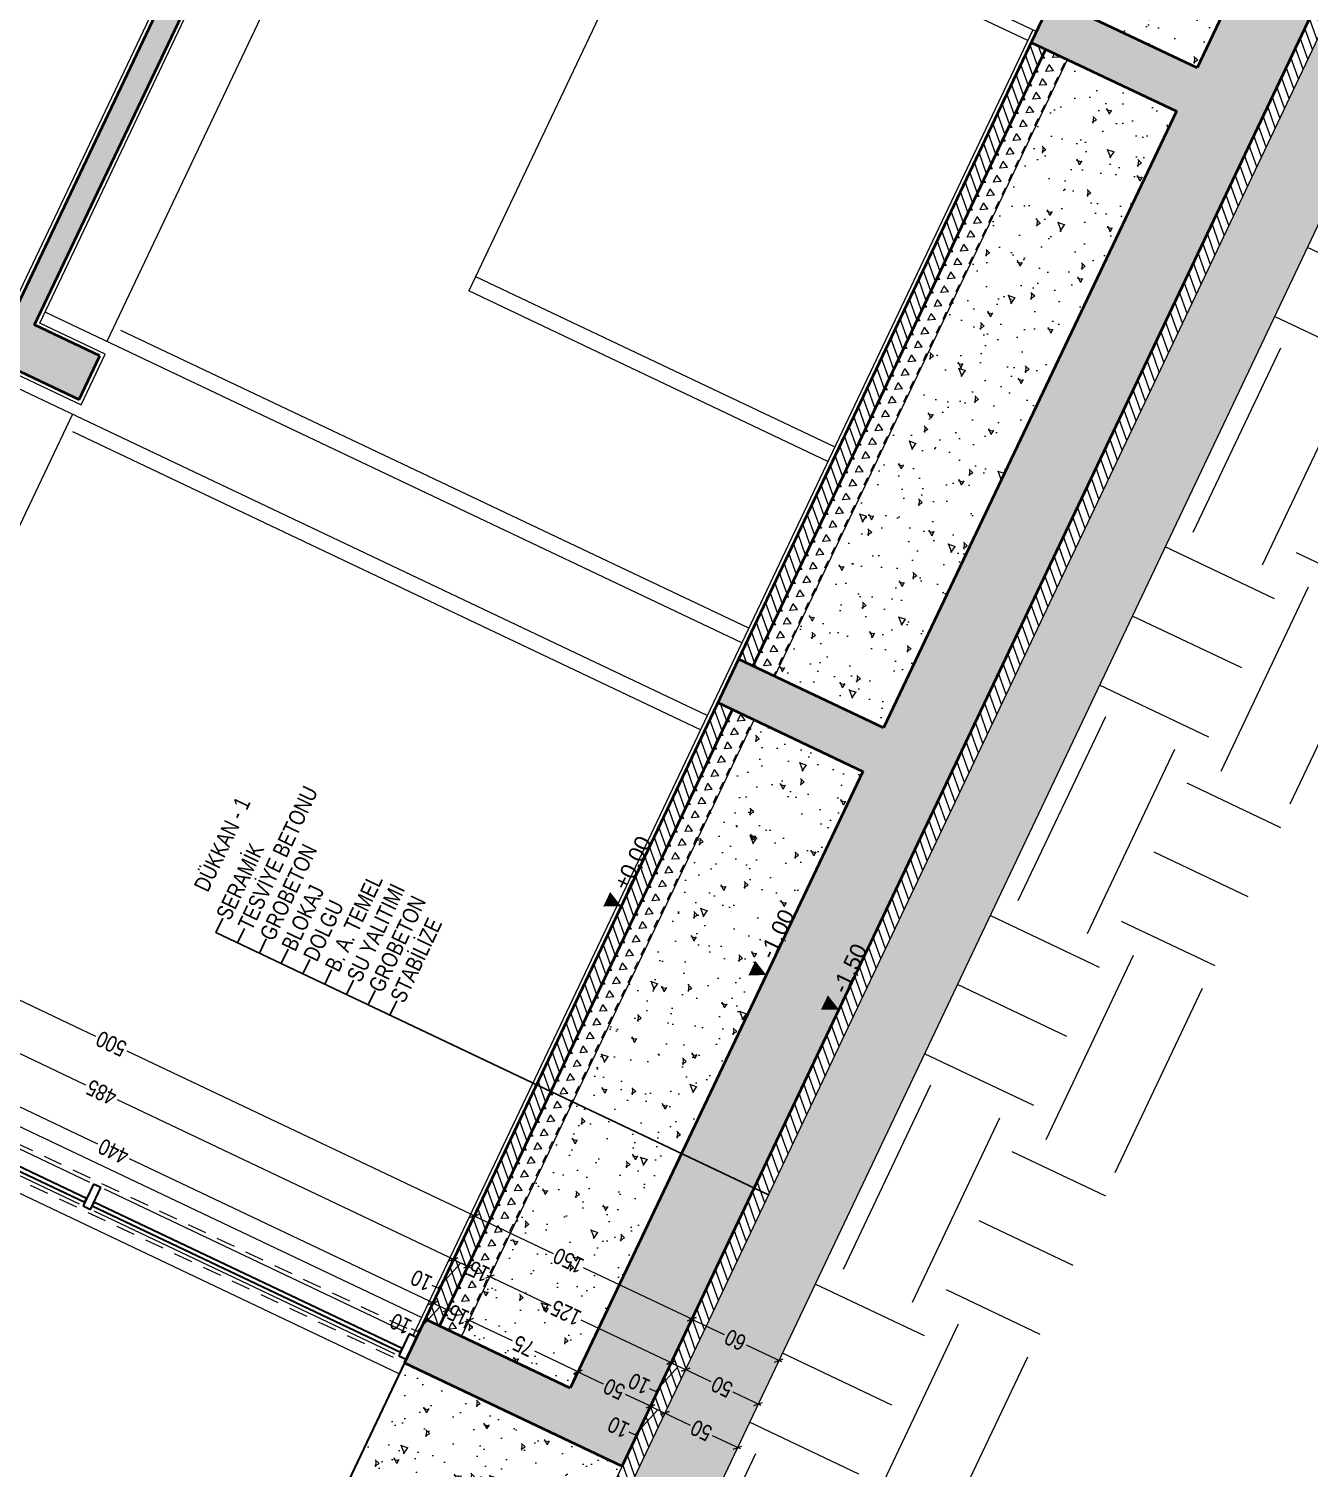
# Model space of a CAD drawing. Extents: x 190767 to 199252, y -247561 to -244711.
# Drawn here: x 192191.2 to 192456.8, y -246946.8 to -246648.1 of the extents above; entities that cross this region are included whole.
import ezdxf
from ezdxf.enums import TextEntityAlignment as Align

# ---------------------------------------------------------------- set-up
doc = ezdxf.new("R2010")
doc.units = 0
doc.header["$MEASUREMENT"] = 0
doc.linetypes.add('DUZ', pattern=[500, 500])
doc.linetypes.add('Overhead', pattern=[19.84375, 11.90625, -7.9375])
doc.layers.get('0').update_dxf_attribs({"linetype": 'CONTINUOUS'})
doc.layers.get('Defpoints').update_dxf_attribs({"linetype": 'CONTINUOUS'})
for name, color, linetype, lineweight in [('ARAZİ', 252, 'CONTINUOUS', 30), ('BETONARME', 246, 'CONTINUOUS', 40), ('CAMEKAN', 232, 'CONTINUOUS', 20), ('CAMEKAN-KESİM', 232, 'CONTINUOUS', 30), ('KAPLAMA', 205, 'CONTINUOUS', 13), ('SIVA', 7, 'DUZ', 20), ('SIVA-KESİK', 6, 'Overhead', 5), ('TARAMA', 4, 'CONTINUOUS', 9), ('ÖLÇÜ - İÇ', 144, 'CONTINUOUS', 9)]:
    doc.layers.add(name, color=color, linetype=linetype, lineweight=lineweight)
for name, color, linetype in [('KOT', 1, 'CONTINUOUS'), ('MKDU0', 50, 'CONTINUOUS'), ('YAZI', 7, 'CONTINUOUS')]:
    doc.layers.add(name, color=color, linetype=linetype)
doc.styles.get("Standard").update_dxf_attribs({"font": 'arial.ttf'})
doc.styles.add('YAZI DAR-08', font='arial.ttf', dxfattribs={"width": 0.8})
doc.dimstyles.new('1-50 İÇ ÖLÇÜ', dxfattribs={"dimscale": 0, "dimtxt": 10, "dimasz": 4, "dimexe": 2, "dimexo": 0, "dimgap": 2, "dimtad": 0, "dimdec": 0, "dimtxsty": 'YAZI DAR-08', "dimblk": 'OBLIQUE', "dimcen": 0, "dimdle": 2, "dimclrd": 256, "dimclre": 256, "dimclrt": 256, "dimadec": 0, "dimazin": 0, "dimtfac": 1, "dimtdec": 0, "dimtmove": 1, "dimatfit": 3, "dimldrblk": 'OBLIQUE', "dimfxl": 0, "dimlwd": -1, "dimlwe": -1, "dimarcsym": 0})
pattern_1 = [(60, (-19153.829, -4233.98), (-4.7625, 8.248892), [4.7625, -4.7625]), (120, (-19153.829, -4233.98), (-9.525, 5e-09), [4.7625, -4.7625]), (0, (-19156.21, -4229.855), (4.7625, 8.248892), [4.7625, -4.7625])]
pattern_2 = [(45, (-32490.8064, -4233.98), (-3.36759605, 3.36759605), [])]
pattern_3 = [(50, (-19153.83, -4213.98), (36.436934, -3.187817), [3.81, -41.91]), (355, (-19153.83, -4213.98), (-7.048684, 38.21137), [3.048, -33.52812]), (100.45144, (-19150.792, -4214.245), (29.38825, 35.02355), [3.238, -35.61805]), (46.1842, (-19153.83, -4203.82), (54.21581, -8.40847), [5.715, -62.865]), (96.63556, (-19149.31, -4204.52), (47.48083, 49.48522), [4.857, -53.42712]), (351.18415, (-19153.83, -4203.82), (47.48083, 49.48522), [4.572, -50.29195]), (21, (-19148.75, -4206.36), (30.32288, -20.45304), [3.81, -41.91]), (326, (-19148.75, -4206.36), (12.360406, 36.83759), [3.048, -33.528]), (71.45144, (-19146.222, -4208.064), (42.683284, 16.384554), [3.238, -35.61799]), (37.5, (-19153.829, -4213.98), (0.617721, 16.911008), [0, -33.1216, 0, -34.036, 0, -33.655]), (7.5, (-19153.829, -4213.98), (13.363933, 20.036115), [0, -19.4056, 0, -32.3596, 0, -12.827]), (327.5, (-19165.157, -4213.98), (27.118119, -1.145749), [0, -12.7, 0, -39.624, 0, -52.578]), (317.5, (-19170.237, -4213.98), (29.625836, 5.085298), [0, -16.51, 0, -26.3144, 0, -37.338])]

# ---------------------------------------------------------------- blocks, each defined once
blk = doc.blocks.new('fm-kot')
at = {"linetype": 'Continuous'}
blk.add_line((0, 0), (50, 0), dxfattribs=at)
blk.add_lwpolyline([(0, 0, 0, 10, 0), (0, 10, 10, 10, 0)], format="xyseb", dxfattribs=at)
blk.add_attdef('ENTERTEXT:', (10, 1), '', height=10)
blk = doc.blocks.new('_OBLIQUE')
at = {"linetype": 'ByBlock'}
for p, q in [((-0.5, -0.5), (0.5, 0.5)), ((0, 0), (0, 0))]:
    blk.add_line(p, q, dxfattribs=at)
blk = doc.blocks.new('*D48')
at = {"layer": 'Defpoints', "color": 0, "transparency": 16777216}
for p in [(522.6, 913.74), (522.6, 473.74), (522.6, 473.74)]:
    blk.add_point(p, dxfattribs=at)
at = {"layer": 'ÖLÇÜ - İÇ', "transparency": 16777216}
for p, q in [((522.6, 915.74), (522.6, 704.73)), ((522.6, 913.74), (524.6, 913.74)), ((522.6, 471.74), (522.6, 682.76)), ((522.6, 473.74), (520.6, 473.74))]:
    blk.add_line(p, q, dxfattribs=at)
at = {"layer": 'ÖLÇÜ - İÇ', "transparency": 16777216, "xscale": 4, "yscale": 4, "zscale": 4}
for p, rotation in [((522.6, 913.74), 90), ((522.6, 473.74), 270)]:
    blk.add_blockref('_OBLIQUE', p, dxfattribs=dict(at, rotation=rotation))
at = {"layer": 'ÖLÇÜ - İÇ', "transparency": 16777216, "insert": (522.6, 693.74), "char_height": 10, "attachment_point": 5, "rotation": 90, "style": 'YAZI DAR-08'}
blk.add_mtext('440', dxfattribs=at)
blk = doc.blocks.new('*D49')
at = {"layer": 'Defpoints', "color": 0, "transparency": 16777216}
for p in [(522.6, 473.74), (522.6, 463.74), (522.6, 463.74)]:
    blk.add_point(p, dxfattribs=at)
at = {"layer": 'ÖLÇÜ - İÇ', "transparency": 16777216}
for p, q in [((502.28, 474.84), (502.28, 478.84)), ((522.6, 475.74), (522.6, 461.74)), ((522.6, 468.74), (502.28, 474.84)), ((522.6, 473.74), (520.6, 473.74)), ((522.6, 463.74), (520.6, 463.74))]:
    blk.add_line(p, q, dxfattribs=at)
at = {"layer": 'ÖLÇÜ - İÇ', "transparency": 16777216, "xscale": 4, "yscale": 4, "zscale": 4}
for p, rotation in [((522.6, 473.74), 90), ((522.6, 463.74), 270)]:
    blk.add_blockref('_OBLIQUE', p, dxfattribs=dict(at, rotation=rotation))
at = {"layer": 'ÖLÇÜ - İÇ', "transparency": 16777216, "insert": (502.28, 486.18), "char_height": 10, "attachment_point": 5, "rotation": 90, "style": 'YAZI DAR-08'}
blk.add_mtext('10', dxfattribs=at)
blk = doc.blocks.new('*D50')
at = {"layer": 'Defpoints', "color": 0, "transparency": 16777216}
for p in [(522.6, 463.74), (522.6, 448.74), (522.6, 448.74)]:
    blk.add_point(p, dxfattribs=at)
at = {"layer": 'ÖLÇÜ - İÇ', "transparency": 16777216}
for p, q in [((522.6, 463.74), (522.6, 467.74)), ((522.6, 463.74), (520.6, 463.74)), ((522.6, 463.74), (522.6, 463.63)), ((522.6, 448.74), (520.6, 448.74)), ((522.6, 448.74), (522.6, 448.86)), ((522.6, 448.74), (522.6, 444.74))]:
    blk.add_line(p, q, dxfattribs=at)
at = {"layer": 'ÖLÇÜ - İÇ', "transparency": 16777216, "xscale": 4, "yscale": 4, "zscale": 4}
for p, rotation in [((522.6, 463.74), 270), ((522.6, 448.74), 90)]:
    blk.add_blockref('_OBLIQUE', p, dxfattribs=dict(at, rotation=rotation))
at = {"layer": 'ÖLÇÜ - İÇ', "transparency": 16777216, "insert": (522.6, 456.24), "char_height": 10, "attachment_point": 5, "rotation": 90, "style": 'YAZI DAR-08'}
blk.add_mtext('15', dxfattribs=at)
blk = doc.blocks.new('*D51')
at = {"layer": 'Defpoints', "color": 0, "transparency": 16777216}
for p in [(522.6, 448.74), (522.6, 373.74), (522.6, 373.74)]:
    blk.add_point(p, dxfattribs=at)
at = {"layer": 'ÖLÇÜ - İÇ', "transparency": 16777216}
for p, q in [((522.6, 448.74), (520.6, 448.74)), ((522.6, 450.74), (522.6, 418.97)), ((522.6, 371.74), (522.6, 403.52)), ((522.6, 373.74), (520.6, 373.74))]:
    blk.add_line(p, q, dxfattribs=at)
at = {"layer": 'ÖLÇÜ - İÇ', "transparency": 16777216, "xscale": 4, "yscale": 4, "zscale": 4}
for p, rotation in [((522.6, 448.74), 90), ((522.6, 373.74), 270)]:
    blk.add_blockref('_OBLIQUE', p, dxfattribs=dict(at, rotation=rotation))
at = {"layer": 'ÖLÇÜ - İÇ', "transparency": 16777216, "insert": (522.6, 411.24), "char_height": 10, "attachment_point": 5, "rotation": 90, "style": 'YAZI DAR-08'}
blk.add_mtext('75', dxfattribs=at)
blk = doc.blocks.new('*D52')
at = {"layer": 'Defpoints', "color": 0, "transparency": 16777216}
for p in [(522.6, 373.74), (522.6, 323.74), (522.6, 323.74)]:
    blk.add_point(p, dxfattribs=at)
at = {"layer": 'ÖLÇÜ - İÇ', "transparency": 16777216}
for p, q in [((522.6, 373.74), (520.6, 373.74)), ((522.6, 375.74), (522.6, 356.46)), ((522.6, 321.74), (522.6, 341.03)), ((522.6, 323.74), (520.6, 323.74))]:
    blk.add_line(p, q, dxfattribs=at)
at = {"layer": 'ÖLÇÜ - İÇ', "transparency": 16777216, "xscale": 4, "yscale": 4, "zscale": 4}
for p, rotation in [((522.6, 373.74), 90), ((522.6, 323.74), 270)]:
    blk.add_blockref('_OBLIQUE', p, dxfattribs=dict(at, rotation=rotation))
at = {"layer": 'ÖLÇÜ - İÇ', "transparency": 16777216, "insert": (522.6, 348.74), "char_height": 10, "attachment_point": 5, "rotation": 90, "style": 'YAZI DAR-08'}
blk.add_mtext('50', dxfattribs=at)
blk = doc.blocks.new('*D53')
at = {"layer": 'Defpoints', "color": 0, "transparency": 16777216}
for p in [(522.6, 323.74), (522.6, 313.74), (522.6, 313.74)]:
    blk.add_point(p, dxfattribs=at)
at = {"layer": 'ÖLÇÜ - İÇ', "transparency": 16777216}
for p, q in [((502.28, 324.84), (502.28, 328.84)), ((522.6, 318.74), (502.28, 324.84)), ((522.6, 323.74), (520.6, 323.74)), ((522.6, 325.74), (522.6, 311.74)), ((522.6, 313.74), (520.6, 313.74))]:
    blk.add_line(p, q, dxfattribs=at)
at = {"layer": 'ÖLÇÜ - İÇ', "transparency": 16777216, "xscale": 4, "yscale": 4, "zscale": 4}
for p, rotation in [((522.6, 323.74), 90), ((522.6, 313.74), 270)]:
    blk.add_blockref('_OBLIQUE', p, dxfattribs=dict(at, rotation=rotation))
at = {"layer": 'ÖLÇÜ - İÇ', "transparency": 16777216, "insert": (502.28, 336.18), "char_height": 10, "attachment_point": 5, "rotation": 90, "style": 'YAZI DAR-08'}
blk.add_mtext('10', dxfattribs=at)
blk = doc.blocks.new('*D54')
at = {"layer": 'Defpoints', "color": 0, "transparency": 16777216}
for p in [(522.6, 313.74), (522.6, 263.74), (522.6, 263.74)]:
    blk.add_point(p, dxfattribs=at)
at = {"layer": 'ÖLÇÜ - İÇ', "transparency": 16777216}
for p, q in [((522.6, 313.74), (520.6, 313.74)), ((522.6, 315.74), (522.6, 296.46)), ((522.6, 261.74), (522.6, 281.03)), ((522.6, 263.74), (520.6, 263.74))]:
    blk.add_line(p, q, dxfattribs=at)
at = {"layer": 'ÖLÇÜ - İÇ', "transparency": 16777216, "xscale": 4, "yscale": 4, "zscale": 4}
for p, rotation in [((522.6, 313.74), 90), ((522.6, 263.74), 270)]:
    blk.add_blockref('_OBLIQUE', p, dxfattribs=dict(at, rotation=rotation))
at = {"layer": 'ÖLÇÜ - İÇ', "transparency": 16777216, "insert": (522.6, 288.74), "char_height": 10, "attachment_point": 5, "rotation": 90, "style": 'YAZI DAR-08'}
blk.add_mtext('50', dxfattribs=at)
blk = doc.blocks.new('*D59')
at = {"layer": 'Defpoints', "color": 0, "transparency": 16777216}
for p in [(552.6, 958.74), (552.6, 473.74), (552.6, 473.74)]:
    blk.add_point(p, dxfattribs=at)
at = {"layer": 'ÖLÇÜ - İÇ', "transparency": 16777216}
for p, q in [((552.6, 960.74), (552.6, 727.27)), ((552.6, 958.74), (554.6, 958.74)), ((552.6, 471.74), (552.6, 705.22)), ((552.6, 473.74), (550.6, 473.74))]:
    blk.add_line(p, q, dxfattribs=at)
at = {"layer": 'ÖLÇÜ - İÇ', "transparency": 16777216, "xscale": 4, "yscale": 4, "zscale": 4}
for p, rotation in [((552.6, 958.74), 90), ((552.6, 473.74), 270)]:
    blk.add_blockref('_OBLIQUE', p, dxfattribs=dict(at, rotation=rotation))
at = {"layer": 'ÖLÇÜ - İÇ', "transparency": 16777216, "insert": (552.6, 716.24), "char_height": 10, "attachment_point": 5, "rotation": 90, "style": 'YAZI DAR-08'}
blk.add_mtext('485', dxfattribs=at)
blk = doc.blocks.new('*D60')
at = {"layer": 'Defpoints', "color": 0, "transparency": 16777216}
for p in [(552.6, 473.74), (552.6, 463.74), (552.6, 463.74)]:
    blk.add_point(p, dxfattribs=at)
at = {"layer": 'ÖLÇÜ - İÇ', "transparency": 16777216}
for p, q in [((532.28, 474.84), (532.28, 478.84)), ((552.6, 475.74), (552.6, 461.74)), ((552.6, 468.74), (532.28, 474.84)), ((552.6, 473.74), (550.6, 473.74)), ((552.6, 463.74), (550.6, 463.74))]:
    blk.add_line(p, q, dxfattribs=at)
at = {"layer": 'ÖLÇÜ - İÇ', "transparency": 16777216, "xscale": 4, "yscale": 4, "zscale": 4}
for p, rotation in [((552.6, 473.74), 90), ((552.6, 463.74), 270)]:
    blk.add_blockref('_OBLIQUE', p, dxfattribs=dict(at, rotation=rotation))
at = {"layer": 'ÖLÇÜ - İÇ', "transparency": 16777216, "insert": (532.28, 486.18), "char_height": 10, "attachment_point": 5, "rotation": 90, "style": 'YAZI DAR-08'}
blk.add_mtext('10', dxfattribs=at)
blk = doc.blocks.new('*D61')
at = {"layer": 'Defpoints', "color": 0, "transparency": 16777216}
for p in [(552.6, 463.74), (552.6, 448.74), (552.6, 448.74)]:
    blk.add_point(p, dxfattribs=at)
at = {"layer": 'ÖLÇÜ - İÇ', "transparency": 16777216}
for p, q in [((552.6, 463.74), (552.6, 467.74)), ((552.6, 463.74), (550.6, 463.74)), ((552.6, 463.74), (552.6, 463.63)), ((552.6, 448.74), (550.6, 448.74)), ((552.6, 448.74), (552.6, 448.86)), ((552.6, 448.74), (552.6, 444.74))]:
    blk.add_line(p, q, dxfattribs=at)
at = {"layer": 'ÖLÇÜ - İÇ', "transparency": 16777216, "xscale": 4, "yscale": 4, "zscale": 4}
for p, rotation in [((552.6, 463.74), 270), ((552.6, 448.74), 90)]:
    blk.add_blockref('_OBLIQUE', p, dxfattribs=dict(at, rotation=rotation))
at = {"layer": 'ÖLÇÜ - İÇ', "transparency": 16777216, "insert": (552.6, 456.24), "char_height": 10, "attachment_point": 5, "rotation": 90, "style": 'YAZI DAR-08'}
blk.add_mtext('15', dxfattribs=at)
blk = doc.blocks.new('*D62')
at = {"layer": 'Defpoints', "color": 0, "transparency": 16777216}
for p in [(552.6, 448.74), (552.6, 323.74), (552.6, 323.74)]:
    blk.add_point(p, dxfattribs=at)
at = {"layer": 'ÖLÇÜ - İÇ', "transparency": 16777216}
for p, q in [((552.6, 448.74), (550.6, 448.74)), ((552.6, 450.74), (552.6, 406.74)), ((552.6, 321.74), (552.6, 385.75)), ((552.6, 323.74), (550.6, 323.74))]:
    blk.add_line(p, q, dxfattribs=at)
at = {"layer": 'ÖLÇÜ - İÇ', "transparency": 16777216, "xscale": 4, "yscale": 4, "zscale": 4}
for p, rotation in [((552.6, 448.74), 90), ((552.6, 323.74), 270)]:
    blk.add_blockref('_OBLIQUE', p, dxfattribs=dict(at, rotation=rotation))
at = {"layer": 'ÖLÇÜ - İÇ', "transparency": 16777216, "insert": (552.6, 396.24), "char_height": 10, "attachment_point": 5, "rotation": 90, "style": 'YAZI DAR-08'}
blk.add_mtext('125', dxfattribs=at)
blk = doc.blocks.new('*D63')
at = {"layer": 'Defpoints', "color": 0, "transparency": 16777216}
for p in [(552.6, 323.74), (552.6, 313.74), (552.6, 313.74)]:
    blk.add_point(p, dxfattribs=at)
at = {"layer": 'ÖLÇÜ - İÇ', "transparency": 16777216}
for p, q in [((532.28, 324.84), (532.28, 328.84)), ((552.6, 318.74), (532.28, 324.84)), ((552.6, 323.74), (550.6, 323.74)), ((552.6, 325.74), (552.6, 311.74)), ((552.6, 313.74), (550.6, 313.74))]:
    blk.add_line(p, q, dxfattribs=at)
at = {"layer": 'ÖLÇÜ - İÇ', "transparency": 16777216, "xscale": 4, "yscale": 4, "zscale": 4}
for p, rotation in [((552.6, 323.74), 90), ((552.6, 313.74), 270)]:
    blk.add_blockref('_OBLIQUE', p, dxfattribs=dict(at, rotation=rotation))
at = {"layer": 'ÖLÇÜ - İÇ', "transparency": 16777216, "insert": (532.28, 336.18), "char_height": 10, "attachment_point": 5, "rotation": 90, "style": 'YAZI DAR-08'}
blk.add_mtext('10', dxfattribs=at)
blk = doc.blocks.new('*D64')
at = {"layer": 'Defpoints', "color": 0, "transparency": 16777216}
for p in [(552.6, 313.74), (552.6, 263.74), (552.6, 263.74)]:
    blk.add_point(p, dxfattribs=at)
at = {"layer": 'ÖLÇÜ - İÇ', "transparency": 16777216}
for p, q in [((552.6, 313.74), (550.6, 313.74)), ((552.6, 315.74), (552.6, 296.46)), ((552.6, 261.74), (552.6, 281.03)), ((552.6, 263.74), (550.6, 263.74))]:
    blk.add_line(p, q, dxfattribs=at)
at = {"layer": 'ÖLÇÜ - İÇ', "transparency": 16777216, "xscale": 4, "yscale": 4, "zscale": 4}
for p, rotation in [((552.6, 313.74), 90), ((552.6, 263.74), 270)]:
    blk.add_blockref('_OBLIQUE', p, dxfattribs=dict(at, rotation=rotation))
at = {"layer": 'ÖLÇÜ - İÇ', "transparency": 16777216, "insert": (552.6, 288.74), "char_height": 10, "attachment_point": 5, "rotation": 90, "style": 'YAZI DAR-08'}
blk.add_mtext('50', dxfattribs=at)
blk = doc.blocks.new('*D67')
at = {"layer": 'Defpoints', "color": 0, "transparency": 16777216}
for p in [(582.6, 973.74), (582.6, 473.74), (582.6, 473.74)]:
    blk.add_point(p, dxfattribs=at)
at = {"layer": 'ÖLÇÜ - İÇ', "transparency": 16777216}
for p, q in [((582.6, 975.74), (582.6, 734.57)), ((582.6, 973.74), (584.6, 973.74)), ((582.6, 471.74), (582.6, 712.92)), ((582.6, 473.74), (580.6, 473.74))]:
    blk.add_line(p, q, dxfattribs=at)
at = {"layer": 'ÖLÇÜ - İÇ', "transparency": 16777216, "xscale": 4, "yscale": 4, "zscale": 4}
for p, rotation in [((582.6, 973.74), 90), ((582.6, 473.74), 270)]:
    blk.add_blockref('_OBLIQUE', p, dxfattribs=dict(at, rotation=rotation))
at = {"layer": 'ÖLÇÜ - İÇ', "transparency": 16777216, "insert": (582.6, 723.74), "char_height": 10, "attachment_point": 5, "rotation": 90, "style": 'YAZI DAR-08'}
blk.add_mtext('500', dxfattribs=at)
blk = doc.blocks.new('*D68')
at = {"layer": 'Defpoints', "color": 0, "transparency": 16777216}
for p in [(582.6, 473.74), (582.6, 323.74), (582.6, 323.74)]:
    blk.add_point(p, dxfattribs=at)
at = {"layer": 'ÖLÇÜ - İÇ', "transparency": 16777216}
for p, q in [((582.6, 475.74), (582.6, 419.19)), ((582.6, 473.74), (580.6, 473.74)), ((582.6, 321.74), (582.6, 398.3)), ((582.6, 323.74), (580.6, 323.74))]:
    blk.add_line(p, q, dxfattribs=at)
at = {"layer": 'ÖLÇÜ - İÇ', "transparency": 16777216, "xscale": 4, "yscale": 4, "zscale": 4}
for p, rotation in [((582.6, 473.74), 90), ((582.6, 323.74), 270)]:
    blk.add_blockref('_OBLIQUE', p, dxfattribs=dict(at, rotation=rotation))
at = {"layer": 'ÖLÇÜ - İÇ', "transparency": 16777216, "insert": (582.6, 408.74), "char_height": 10, "attachment_point": 5, "rotation": 90, "style": 'YAZI DAR-08'}
blk.add_mtext('150', dxfattribs=at)
blk = doc.blocks.new('*D69')
at = {"layer": 'Defpoints', "color": 0, "transparency": 16777216}
for p in [(582.6, 323.74), (582.6, 263.74), (582.6, 263.74)]:
    blk.add_point(p, dxfattribs=at)
at = {"layer": 'ÖLÇÜ - İÇ', "transparency": 16777216}
for p, q in [((582.6, 323.74), (580.6, 323.74)), ((582.6, 325.74), (582.6, 301.48)), ((582.6, 261.74), (582.6, 286.01)), ((582.6, 263.74), (580.6, 263.74))]:
    blk.add_line(p, q, dxfattribs=at)
at = {"layer": 'ÖLÇÜ - İÇ', "transparency": 16777216, "xscale": 4, "yscale": 4, "zscale": 4}
for p, rotation in [((582.6, 323.74), 90), ((582.6, 263.74), 270)]:
    blk.add_blockref('_OBLIQUE', p, dxfattribs=dict(at, rotation=rotation))
at = {"layer": 'ÖLÇÜ - İÇ', "transparency": 16777216, "insert": (582.6, 293.74), "char_height": 10, "attachment_point": 5, "rotation": 90, "style": 'YAZI DAR-08'}
blk.add_mtext('60', dxfattribs=at)
blk = doc.blocks.new('A$C68025377')
at = {"layer": 'TARAMA'}
h = blk.add_hatch(dxfattribs=at)
h.set_pattern_fill('ANSI33', color=256, scale=2, style=0)
h.set_pattern_definition([(45, (-19153.829, -4933.98), (-8.980256, 8.980256), []), (45, (-19144.849, -4933.98), (-8.980256, 8.980256), [6.35, -3.175])])
h.paths.add_polyline_path([(1876.34, 913.74), (1906.34, 913.74), (1906.34, 958.74), (2256.34, 958.74), (2256.34, 913.74), (2286.34, 913.74), (2286.34, 973.74), (481.34, 973.74), (481.34, 913.74), (483.84, 913.74), (498.84, 913.74), (511.34, 913.74), (511.34, 958.74), (936.34, 958.74), (936.34, 913.74), (966.34, 913.74), (966.34, 958.74), (1391.34, 958.74), (1391.34, 913.74), (1421.34, 913.74), (1421.34, 958.74), (1876.34, 958.74)])
h = blk.add_hatch(dxfattribs=at)
h.set_pattern_fill('EARTH', color=256, scale=20, style=0)
h.set_pattern_definition([(0, (-19153.83, -1397.68), (127, 127), [127, -127]), (0, (-19153.83, -1350.05), (127, 127), [127, -127]), (0, (-19153.83, -1302.43), (127, 127), [127, -127]), (90, (-19137.95, -1286.55), (-127, 127), [127, -127]), (90, (-19090.33, -1286.55), (-127, 127), [127, -127]), (90, (-19042.7, -1286.55), (-127, 127), [127, -127])])
h.paths.add_polyline_path([(4415.08, 473.74), (4415.08, 263.74), (431.34, 263.74), (431.34, 323.74), (271.34, 473.74), (-0.2, 473.74), (1.34, 123.74), (4901.34, 123.74), (4901.34, 473.74)])
h = blk.add_hatch(dxfattribs=at)
h.set_pattern_fill('AR-CONC', color=256, scale=0.2, style=0)
h.set_pattern_definition([(50, (-26979.48, 2593.618), (36.436934, -3.187817), [3.81, -41.91]), (355, (-26979.48, 2593.618), (-7.048684, 38.21137), [3.048, -33.528117]), (100.45144, (-26976.443, 2593.352), (29.38825, 35.02355), [3.238, -35.61805]), (46.1842, (-26979.48, 2603.778), (54.21581, -8.408466), [5.715, -62.865]), (96.63556, (-26974.96, 2603.077), (47.48083, 49.48522), [4.857, -53.42712]), (351.18415, (-26979.48, 2603.78), (47.48083, 49.48522), [4.57199, -50.29195]), (21, (-26974.4, 2601.238), (30.322878, -20.45304), [3.81, -41.91]), (326, (-26974.4, 2601.238), (12.360406, 36.837593), [3.048, -33.528]), (71.45144, (-26971.873, 2599.533), (42.683284, 16.384554), [3.238, -35.61799]), (37.5, (-26979.48, 2593.618), (0.6177207, 16.911008), [0, -33.1216, 0, -34.036, 0, -33.655]), (7.5, (-26979.48, 2593.618), (13.363933, 20.036115), [0, -19.4056, 0, -32.3596, 0, -12.827]), (327.5, (-26990.808, 2593.618), (27.118119, -1.145749), [0, -12.7, 0, -39.624, 0, -52.578]), (317.5, (-26995.888, 2593.618), (29.625836, 5.085298), [0, -16.51, 0, -26.3144, 0, -37.338])])
edge = h.paths.add_edge_path(flags=16)
edge.add_arc((456.34, 338.74), 10, 0, 360)
h.paths.add_polyline_path([(481.34, 473.74), (271.34, 473.74), (431.34, 323.74), (481.34, 323.74)])
h = blk.add_hatch(dxfattribs=at)
h.set_pattern_fill('ANSI33', color=256, scale=2, style=0)
h.set_pattern_definition([(45, (-19153.829, -4213.98), (-8.980256, 8.980256), []), (45, (-19144.849, -4213.98), (-8.980256, 8.980256), [6.35, -3.175])])
h.paths.add_polyline_path([(4415.08, 323.74), (4415.08, 473.74), (4385.08, 473.74), (4385.08, 373.74), (3951.34, 373.74), (3951.34, 473.74), (3921.34, 473.74), (3921.34, 373.74), (3496.34, 373.74), (3496.34, 473.74), (3466.34, 473.74), (3466.34, 373.74), (3011.34, 373.74), (3011.34, 473.74), (2981.34, 473.74), (2981.34, 373.74), (2631.34, 373.74), (2631.34, 473.74), (2601.34, 473.74), (2601.34, 373.74), (2286.34, 373.74), (2286.34, 473.74), (2256.34, 473.74), (2256.34, 373.74), (1906.34, 373.74), (1906.34, 473.74), (1876.34, 473.74), (1876.34, 373.74), (1421.34, 373.74), (1421.34, 473.74), (1391.34, 473.74), (1391.34, 373.74), (966.34, 373.74), (966.34, 473.74), (936.34, 473.74), (936.34, 373.74), (511.34, 373.74), (511.34, 473.74), (481.34, 473.74), (481.34, 323.74)])
h = blk.add_hatch(dxfattribs=at)
h.set_pattern_fill('ANSI31', color=256, scale=1.5, style=0)
h.set_pattern_definition(pattern_2)
h.paths.add_polyline_path([(511.34, 473.74), (511.34, 463.74), (936.34, 463.74), (936.34, 473.74)])
h = blk.add_hatch(dxfattribs=at)
h.set_pattern_fill('ANSI31', color=256, scale=1.5, style=0)
h.set_pattern_definition(pattern_2)
h.paths.add_polyline_path([(966.34, 473.74), (966.34, 463.74), (1391.34, 463.74), (1391.34, 473.74)])
h = blk.add_hatch(dxfattribs=at)
h.set_pattern_fill('TRIANG', color=256, style=0)
h.set_pattern_definition(pattern_1)
h.paths.add_polyline_path([(511.34, 463.74), (511.34, 448.74), (936.34, 448.74), (936.34, 463.74)])
h = blk.add_hatch(dxfattribs=at)
h.set_pattern_fill('TRIANG', color=256, style=0)
h.set_pattern_definition(pattern_1)
h.paths.add_polyline_path([(1391.34, 463.74), (966.34, 463.74), (966.34, 448.74), (1391.34, 448.74)])
h = blk.add_hatch(dxfattribs=at)
h.set_pattern_fill('AR-CONC', color=256, scale=0.2, style=0)
h.set_pattern_definition(pattern_3)
h.paths.add_polyline_path([(936.34, 373.74), (936.34, 448.74), (511.34, 448.74), (511.34, 373.74)])
h = blk.add_hatch(dxfattribs=at)
h.set_pattern_fill('AR-CONC', color=256, scale=0.2, style=0)
h.set_pattern_definition(pattern_3)
h.paths.add_polyline_path([(966.34, 448.74), (966.34, 373.74), (1391.34, 373.74), (1391.34, 448.74)])
h = blk.add_hatch(dxfattribs=at)
h.set_pattern_fill('AR-CONC', color=256, scale=0.2, style=0)
h.set_pattern_definition(pattern_3)
h.paths.add_polyline_path([(1876.34, 373.74), (1876.34, 448.74), (1421.34, 448.74), (1421.34, 373.74)])
h = blk.add_hatch(dxfattribs=at)
h.set_pattern_fill('ANSI31', color=256, scale=1.5, style=0)
h.set_pattern_definition([(45, (-26979.4797, 2593.6176), (-3.36759605, 3.36759605), [])])
h.paths.add_polyline_path([(4415.08, 313.74), (4415.08, 323.74), (431.34, 323.74), (431.34, 313.74)])
h = blk.add_hatch(dxfattribs=at)
h.set_pattern_fill('GRAVEL', color=256, scale=2, style=0)
h.set_pattern_definition([(228.012788, (-26942.9037, 2644.4176), (-406.40000003, -457.19999997), [6.83443, -676.60967]), (184.969741, (-26947.4757, 2639.3376), (609.59999976, 50.8000029), [11.728094, -1161.08098]), (132.510447, (-26959.1597, 2638.3216), (508.0000002, -558.7999998), [8.26963, -818.694456]), (267.273689, (-26978.9717, 2625.6216), (50.8000001, 1016), [10.68009, -1057.32875]), (292.833654, (-26979.4797, 2614.9536), (-254.00000002, 609.6), [10.472674, -1036.796155]), (357.273689, (-26975.4157, 2605.3016), (-1016, 50.8000001), [10.68009, -1057.32875]), (37.6942405, (-26964.7477, 2604.7936), (-660.39999997, -508.00000004), [14.12387, -1398.26231]), (72.2553284, (-26953.5717, 2613.4296), (355.6000001, 1117.59999997), [13.33439, -1320.10513]), (121.429566, (-26949.5077, 2626.1296), (-406.40000006, 660.39999996), [10.71626, -1060.910914]), (175.236358, (-26955.0957, 2635.2736), (558.8, -50.8000001), [12.234266, -599.47874]), (222.397438, (-26967.2877, 2636.2896), (-609.59999998, -558.80000002), [15.82156, -1566.33545]), (138.814075, (-26928.6797, 2625.1136), (-355.6, 304.8), [5.40009, -534.61132]), (171.469234, (-26932.7437, 2628.6696), (660.40000002, -101.59999988), [10.27364, -1017.09278]), (225, (-26942.904, 2630.194), (-7e-15, -50.8), [7.18419, -64.65786]), (203.19859, (-26946.46, 2636.2896), (254, 101.6), [3.86883, -383.01245]), (291.80141, (-26950.016, 2634.766), (-50.8, 152.4), [5.47131, -268.09506]), (30.963757, (-26947.984, 2629.686), (152.4, 101.6), [8.88639, -287.32596]), (161.56505, (-26940.364, 2634.258), (101.6, -50.8), [6.42574, -154.21796]), (16.38954, (-26979.4797, 2634.7656), (508, 152.4), [9.00176, -891.17653]), (70.346176, (-26970.8437, 2637.3056), (-203.20000002, -558.8), [7.55198, -747.64431]), (293.19859, (-26940.364, 2644.4176), (-101.6, 254), [7.7376, -379.14367]), (343.61046, (-26937.3157, 2637.3056), (-508, 152.39999996), [9.00176, -891.17653]), (339.443955, (-26979.48, 2603.2696), (-254, 101.6), [8.6807, -425.35469]), (294.77514, (-26971.3517, 2600.2216), (-254.0000003, 558.79999986), [7.27344, -720.07187]), (66.80141, (-26939.856, 2593.6176), (101.6, 254), [7.7376, -379.14367]), (17.354025, (-26936.8077, 2600.7296), (-660.4, -203.20000004), [8.515655, -843.04752]), (69.443955, (-26964.748, 2593.6176), (-101.6, -254), [4.34035, -429.69504]), (101.309932, (-26942.904, 2593.618), (-50.8, 203.2), [2.59029, -256.4399]), (165.963757, (-26943.412, 2596.158), (152.4, -50.8), [10.47267, -198.98109]), (186.009006, (-26953.5717, 2598.6976), (508, 50.80000003), [9.70534, -960.8273]), (303.69007, (-26947.984, 2625.114), (-50.8, 101.6), [7.32648, -175.83553]), (353.1572266, (-26943.9197, 2619.0176), (863.6, -101.59999995), [12.791135, -1266.32018]), (60.945396, (-26931.2197, 2617.4936), (-203.2, -355.6), [5.230165, -517.78785]), (90, (-26928.68, 2622.066), (-50.8, 50.8), [3.048, -47.752]), (120.256437, (-26954.5877, 2600.2216), (203.19999998, -355.6), [7.05734, -698.678815]), (48.012787, (-26958.1437, 2606.3176), (406.40000003, 457.19999997), [13.66886, -669.77524]), (0, (-26949, 2616.48), (50.8, 50.8), [13.208, -37.592]), (325.304846, (-26935.7917, 2616.4776), (508.0000002, -355.59999973), [8.03219, -795.186334]), (254.054604, (-26929.188, 2611.9056), (-50.8, -203.2), [7.39658, -362.433]), (207.645975, (-26931.2197, 2604.7936), (-965.20000004, -507.99999993), [12.0429, -1192.24929]), (175.426079, (-26941.8877, 2599.2056), (-660.4, 50.8), [12.74059, -1261.31693])])
h.paths.add_polyline_path([(4415.08, 263.74), (4415.08, 313.74), (431.34, 313.74), (431.34, 263.74)])
at = {"layer": 'ARAZİ'}
blk.add_line((481.34, 473.74), (1.34, 473.74), dxfattribs=at)
at = {"layer": 'BETONARME'}
for p, q in [((2286.34, 973.74), (481.34, 973.74)), ((936.34, 958.74), (936.34, 913.74)), ((966.34, 913.74), (966.34, 958.74)), ((966.34, 958.74), (1391.34, 958.74)), ((936.34, 913.74), (966.34, 913.74)), ((4415.08, 473.74), (481.34, 473.74)), ((481.34, 473.74), (481.34, 323.74)), ((511.34, 373.74), (511.34, 473.74)), ((936.34, 473.74), (936.34, 373.74)), ((966.34, 373.74), (966.34, 473.74)), ((1391.34, 473.74), (1391.34, 373.74)), ((1421.34, 373.74), (1421.34, 473.74)), ((511.34, 463.74), (936.34, 463.74)), ((966.34, 463.74), (1391.34, 463.74)), ((936.34, 373.74), (511.34, 373.74)), ((1391.34, 373.74), (966.34, 373.74)), ((1876.34, 373.74), (1421.34, 373.74)), ((481.34, 323.74), (4415.08, 323.74))]:
    blk.add_line(p, q, dxfattribs=at)
at = {"layer": 'CAMEKAN'}
for p, q in [((483.84, 698.74), (483.84, 906.24)), ((498.84, 698.74), (498.84, 906.24)), ((483.84, 481.24), (483.84, 688.74)), ((498.84, 481.24), (498.84, 688.74))]:
    blk.add_line(p, q, dxfattribs=at)
at = {"layer": 'CAMEKAN-KESİM'}
for p, q in [((486.39, 908.74), (486.39, 696.24)), ((488.89, 696.24), (488.89, 908.74)), ((483.84, 696.24), (483.84, 691.24)), ((498.84, 696.24), (483.84, 696.24)), ((483.84, 691.24), (498.84, 691.24)), ((486.39, 696.24), (488.89, 696.24)), ((486.39, 691.24), (486.39, 478.74)), ((488.89, 691.24), (486.39, 691.24)), ((488.89, 478.74), (488.89, 691.24)), ((498.84, 691.24), (498.84, 696.24)), ((483.84, 478.74), (483.84, 473.74)), ((498.84, 478.74), (483.84, 478.74)), ((486.39, 478.74), (488.89, 478.74)), ((498.84, 473.74), (498.84, 478.74))]:
    blk.add_line(p, q, dxfattribs=at)
at = {"layer": 'KAPLAMA'}
blk.add_line((473.84, 473.74), (473.84, 913.74), dxfattribs=at)
at = {"layer": 'SIVA'}
for p, q in [((2263.84, 976.24), (498.84, 976.24)), ((926.34, 476.24), (926.34, 956.24)), ((976.34, 476.24), (976.34, 956.24)), ((511.34, 476.24), (511.34, 911.24)), ((926.34, 913.74), (513.84, 913.74)), ((916.34, 476.24), (916.34, 908.74)), ((1388.84, 913.74), (976.34, 913.74)), ((986.34, 476.24), (986.34, 908.74)), ((1391.34, 476.24), (1391.34, 911.24)), ((1391.34, 723.74), (1101.34, 723.74)), ((1101.34, 476.24), (1101.34, 723.74)), ((1111.34, 723.74), (1111.34, 476.24)), ((1398.84, 476.24), (498.84, 476.24)), ((511.34, 448.74), (936.34, 448.74)), ((966.34, 448.74), (1391.34, 448.74)), ((481.34, 323.74), (431.34, 323.74)), ((4415.08, 313.74), (431.34, 313.74))]:
    blk.add_line(p, q, dxfattribs=at)
for points in [[(498.84, 911.24), (513.84, 911.24), (513.84, 956.24), (933.84, 956.24), (933.84, 911.24), (968.84, 911.24), (968.84, 956.24), (1388.84, 956.24), (1388.84, 911.24), (1398.84, 911.24), (1398.84, 473.74)], [(271.34, 473.74), (431.34, 323.74), (431.34, 313.74), (431.34, 263.74), (4415.08, 263.74), (4415.08, 313.74), (4415.08, 323.74)]]:
    blk.add_lwpolyline(points, dxfattribs=at)
at = {"layer": 'SIVA-KESİK'}
for p, q in [((481.34, 481.24), (481.34, 908.74)), ((501.34, 481.24), (501.34, 908.74))]:
    blk.add_line(p, q, dxfattribs=at)
at = {"layer": 'YAZI'}
for p, q in [((673.01, 694.64), (673.01, 313.74)), ((683.01, 694.64), (673.01, 694.64)), ((683.01, 679.64), (673.01, 679.64)), ((683.01, 664.64), (673.01, 664.64)), ((683.01, 649.64), (673.01, 649.64)), ((683.01, 634.64), (673.01, 634.64)), ((683.01, 619.64), (673.01, 619.64)), ((683.01, 604.64), (673.01, 604.64)), ((683.01, 589.64), (673.01, 589.64)), ((683.01, 574.64), (673.01, 574.64))]:
    blk.add_line(p, q, dxfattribs=at)
at = {"layer": 'KOT'}
ref = blk.add_blockref('fm-kot', (796.05, 473.74), dxfattribs=at)
ref.add_attrib('ENTERTEXT:', '%%p0,00', (806.05, 473.74), dxfattribs={"layer": '0', "height": 10})
ref = blk.add_blockref('fm-kot', (796.05, 373.74), dxfattribs=at)
ref.add_attrib('ENTERTEXT:', '-1,00', (806.05, 373.74), dxfattribs={"layer": '0', "height": 10})
ref = blk.add_blockref('fm-kot', (796.05, 323.74), dxfattribs=at)
ref.add_attrib('ENTERTEXT:', '-1,50', (806.05, 323.74), dxfattribs={"layer": '0', "height": 10})
at = {"layer": 'YAZI', "style": 'YAZI DAR-08', "width": 0.8}
for s, p in [('DÜKKAN - 1', (693.01, 714.64)), ('SERAMİK', (683.01, 694.64)), ('TESVİYE BETONU', (683.01, 679.64)), ('GROBETON', (683.01, 664.64)), ('BLOKAJ', (683.01, 649.64)), ('DOLGU', (683.01, 634.64)), ('B. A. TEMEL', (683.01, 619.64)), ('SU YALITIMI', (683.01, 604.64)), ('GROBETON', (683.01, 589.64)), ('STABİLİZE', (683.01, 574.64))]:
    blk.add_text(s, height=10, dxfattribs=at).set_placement(p, align=Align.MIDDLE_LEFT)
at = {"layer": 'ÖLÇÜ - İÇ'}
for base, p1, p2, picture, middle in [((582.6, 473.74), (582.6, 973.74), (582.6, 473.74), '*D67', (582.6, 723.74)), ((552.6, 473.74), (552.6, 958.74), (552.6, 473.74), '*D59', (552.6, 716.24)), ((522.6, 473.74), (522.6, 913.74), (522.6, 473.74), '*D48', (522.6, 693.74)), ((522.6, 463.74), (522.6, 473.74), (522.6, 463.74), '*D49', (502.28, 480.84)), ((552.6, 463.74), (552.6, 473.74), (552.6, 463.74), '*D60', (532.28, 480.84)), ((522.6, 448.74), (522.6, 463.74), (522.6, 448.74), '*D50', (522.6, 456.24)), ((552.6, 448.74), (552.6, 463.74), (552.6, 448.74), '*D61', (552.6, 456.24)), ((522.6, 373.74), (522.6, 448.74), (522.6, 373.74), '*D51', (522.6, 411.24)), ((522.6, 323.74), (522.6, 373.74), (522.6, 323.74), '*D52', (522.6, 348.74)), ((522.6, 313.74), (522.6, 323.74), (522.6, 313.74), '*D53', (502.28, 330.84)), ((552.6, 313.74), (552.6, 323.74), (552.6, 313.74), '*D63', (532.28, 330.84)), ((582.6, 263.74), (582.6, 323.74), (582.6, 263.74), '*D69', (582.6, 293.74)), ((522.6, 263.74), (522.6, 313.74), (522.6, 263.74), '*D54', (522.6, 288.74)), ((552.6, 263.74), (552.6, 313.74), (552.6, 263.74), '*D64', (552.6, 288.74))]:
    dim = blk.add_linear_dim(base=base, p1=p1, p2=p2, angle=90, dimstyle='1-50 İÇ ÖLÇÜ', override={"dimscale": 1}, dxfattribs=at)
    dim.commit()
    dim.dimension.update_dxf_attribs({"geometry": picture, "text_midpoint": middle})
for base, p1, p2, picture, middle in [((582.6, 323.74), (582.6, 473.74), (582.6, 323.74), '*D68', (582.6, 408.74)), ((552.6, 323.74), (552.6, 448.74), (552.6, 323.74), '*D62', (552.6, 396.24))]:
    dim = blk.add_linear_dim(base=base, p1=p1, p2=p2, angle=90, dimstyle='1-50 İÇ ÖLÇÜ', override={"dimscale": 1}, dxfattribs=at)
    dim.commit()
    dim.dimension.update_dxf_attribs({"geometry": picture, "text_midpoint": middle, "dimtype": 128})

msp = doc.modelspace()

# ---------------------------------------------------------------- block references
at = {"layer": 'MKDU0', "ltscale": 0.03, "xscale": 0.3332999999999999, "yscale": 0.3332999999999999, "zscale": 0.3332999999999999, "rotation": 64.60793727553778}
msp.add_blockref('A$C68025377', (192342.98, -247137.58), dxfattribs=at)

doc.saveas('drawing.dxf')
